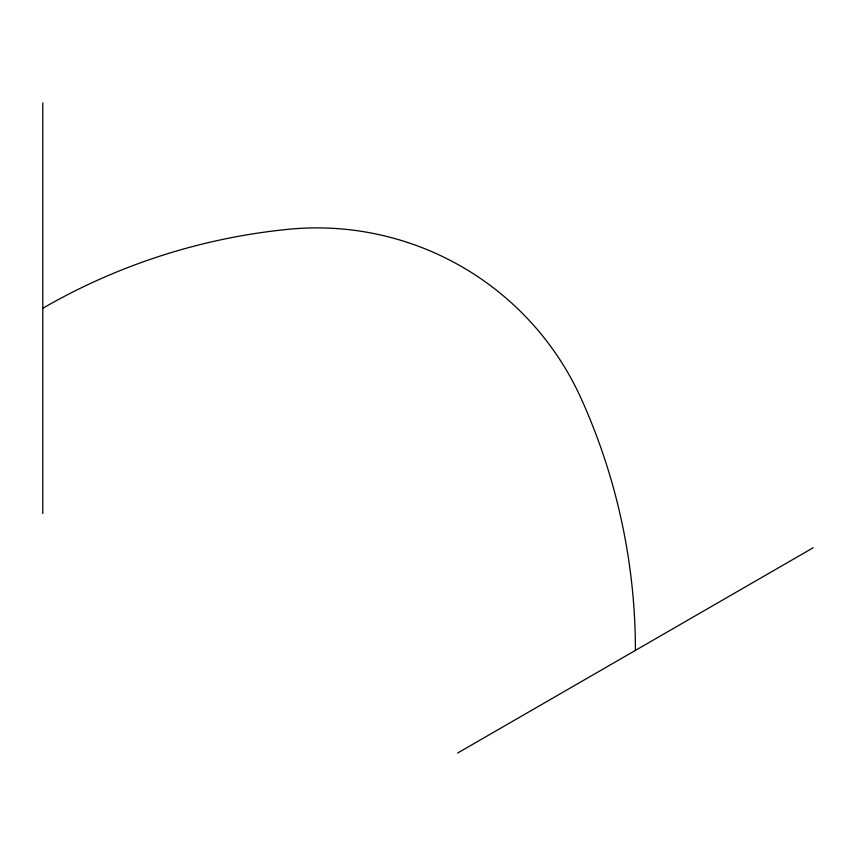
<?xml version="1.0" encoding="UTF-8"?>
<svg xmlns="http://www.w3.org/2000/svg" width="856" height="856" viewBox="0 0 856 856"><rect width="100%" height="100%" fill="white"/><g stroke="black" fill="none" stroke-linecap="round" stroke-linejoin="round"><path stroke-width="1.28" d="M457.628 753.045L813.2 547.754M42.8 102.955L42.8 513.536M635.42 650.4A611.494 611.494 0 0 0 581.053 398.34A289.981 289.981 0 0 0 288.269 229.301A611.494 611.494 0 0 0 42.8 308.246"/></g></svg>
